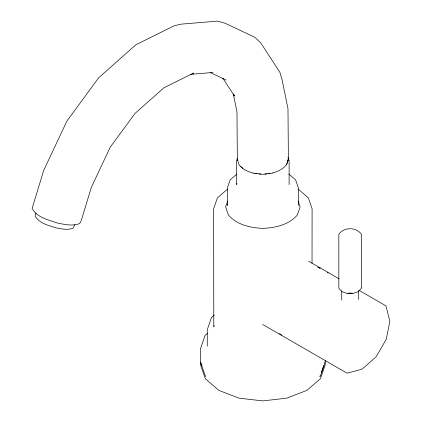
<?xml version="1.0" encoding="UTF-8"?>
<svg xmlns="http://www.w3.org/2000/svg" width="422" height="422" viewBox="0 0 422 422"><rect width="100%" height="100%" fill="white"/><g stroke="black" fill="none" stroke-linecap="round" stroke-linejoin="round"><path stroke-width="0.63" d="M289.112 184.599L289.128 160.645L287.925 157.163M312.032 263.186L312.095 208.753L308.345 197.881L298.159 189.077M325.42 360.288L325.42 361.591L320.657 375.411M35.986 213.078L35.126 215.98C39.04 223.322 48.282 225.258 55.556 227.769C61.332 228.856 67.557 230.417 73.238 228.102L74.784 224.699M286.443 165.007L288.384 159.31L287.973 108.581L281.986 79.341L279.844 72.241L260.764 42.944L254.957 37.331L225.179 23.3L217.525 21.1L180.969 24.165L174.186 25.774L135.842 44.79L98.722 77.754L66.919 121.045L43.73 170.319L32.119 208.373C37.004 217.541 48.551 219.962 57.635 223.101C64.856 224.462 72.621 226.408 79.721 223.518L81.224 220.711L91.294 187.473L110.316 147.046L135.019 113.423L163.841 87.823L193.619 73.059L192.385 73.349M237.412 158.324L236.615 160.645L236.631 184.599L237.027 183.438M227.658 201.009L225.638 206.885L228.471 215.114C237.08 224.942 250.357 227.801 262.869 228.381C275.381 227.801 288.659 224.942 297.273 215.114L300.105 206.885L298.08 201.009M227.711 204.248L227.294 205.461L227.447 187.706L230.143 179.883L236.863 174.075M200.972 362.034L200.302 364.212L205.303 378.692L218.812 390.366L239.026 398.162L262.869 400.9L286.717 398.162L306.931 390.366L320.435 378.692L325.183 364.924M214.202 325.568L213.785 326.77L213.648 208.753L217.393 197.881L227.579 189.077M320.293 375.411L319.865 376.651L320.187 376.308M321.364 372.315L323.711 365.499M214.387 314.97L211.491 317.471L207.26 329.756L207.26 346.172M207.503 333.274L205.081 335.363L200.318 349.184L200.318 361.591L205.081 375.411L205.873 376.651M272.633 173.131L262.869 174.318L253.105 173.236M190.77 74.335L213.073 72.468M347.855 293.137L352.328 293.137M319.137 267.859L320.192 267.896M210.167 72.505L226.203 80.059M308.609 261.207L339.172 278.852M359.006 290.304L385.972 305.876L389.881 321.469L386.22 339.357L376.224 356.674L362.561 368.791L361.327 369.387L347.1 373.201L262.663 324.449M317.792 267.084L319.96 268.334M279.417 333.554L281.041 334.488M288.88 174.075L295.6 179.883L298.296 187.706L298.444 205.461M244.829 170.055L239.3 165.266L237.354 159.585L236.964 111.783L233.324 93.99M222.848 78.223L234.432 96.005L233.893 94.233M327.514 272.127L328.079 273.018M280.762 334.329L281.321 335.221M324.766 362.034L325.436 364.212M201.389 363.643L202.032 365.499M358.442 290.916L358.442 299.425M341.741 290.922L341.741 300.116M288.015 159.447L288.015 160.645M237.723 159.585L237.723 160.645M280.155 169.997A25.146 14.654 -0.5 0 1 272.491 172.93M270.033 173.453A25.146 14.654 -0.5 0 1 268.102 173.753M266.794 173.901A25.146 14.654 -0.5 0 1 264.821 174.043M260.923 174.064A25.146 14.654 -0.5 0 1 258.95 173.943M256.987 173.727A25.146 14.654 -0.5 0 1 255.078 173.421M253.247 173.036A25.146 14.654 -0.5 0 1 245.087 169.902M242.75 168.346A25.146 14.654 -0.5 0 1 240.788 166.579M287.994 160.07A25.146 14.517 0 0 1 286.491 164.422M286.1 165.002A25.146 14.517 0 0 1 280.651 169.713M361.359 287.978L360.958 288.838L358.046 291.75L353.003 293.427L347.179 293.427L342.137 291.75L339.225 288.838L338.824 287.978L338.824 234.247C343.914 226.894 356.268 226.894 361.359 234.247L361.359 287.978"/></g></svg>
